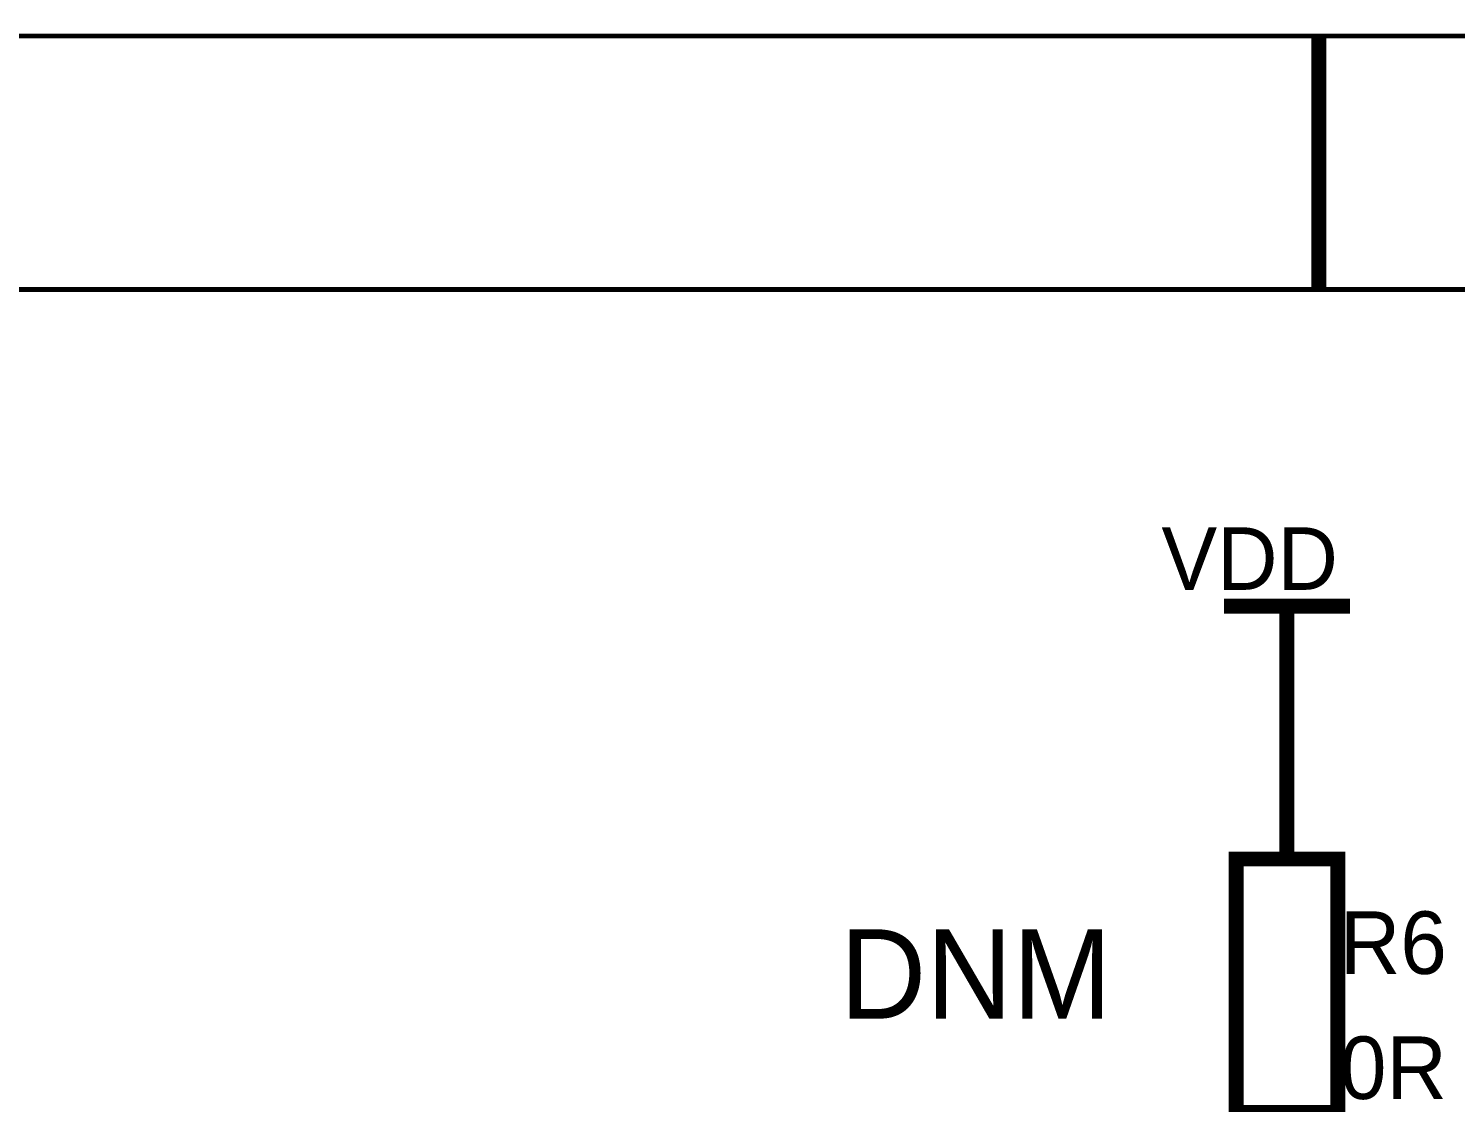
# Model space of a CAD drawing. Header units: inches. Extents: x 0 to 17, y 0 to 11.7.
# Drawn here: x 1.856 to 2.984, y 6.758 to 7.606 of the extents above; entities that cross this region are included whole.
import ezdxf

# ---------------------------------------------------------------- set-up
doc = ezdxf.new("R2010")
doc.units = ezdxf.units.IN
doc.header["$MEASUREMENT"] = 0
doc.layers.add('Sheet', color=255, linetype='Continuous')

msp = doc.modelspace()

# ---------------------------------------------------------------- linework, layer by layer
at = {"layer": 'Sheet'}
for points in [[(0.0013, 7.6, 0.0039, 0.0039, 0), (0.0013, 0, 0.0039, 0.0039, 0), (11.4991, 0, 0.0039, 0.0039, 0), (11.4991, 7.6, 0.0039, 0.0039, 0), (0.0013, 7.6, 0.0039, 0.0039, 0), (0.0013, 7.6, 0.0039, 0.0039, 0)], [(0.2015, 7.3998, 0.0039, 0.0039, 0), (0.2015, 0.1998, 0.0039, 0.0039, 0), (11.2989, 0.1998, 0.0039, 0.0039, 0), (11.2989, 7.3998, 0.0039, 0.0039, 0), (0.2015, 7.3998, 0.0039, 0.0039, 0), (0.2015, 7.3998, 0.0039, 0.0039, 0)], [(2.8106, 6.9499, 0.0118, 0.0118, 0), (2.8909, 6.9499, 0.0118, 0.0118, 0), (2.8909, 6.7497, 0.0118, 0.0118, 0), (2.8106, 6.7497, 0.0118, 0.0118, 0), (2.8106, 6.9499, 0.0118, 0.0118, 0)]]:
    msp.add_lwpolyline(points, format="xyseb", close=True, dxfattribs=at)
for points in [[(2.8759, 7.6, 0.0118, 0.0118, 0), (2.8759, 7.3998, 0.0118, 0.0118, 0)], [(2.8009, 7.1497, 0.0118, 0.0118, 0), (2.9006, 7.1497, 0.0118, 0.0118, 0)], [(2.8507, 7.0496, 0.0118, 0.0118, 0), (2.8507, 7.1497, 0.0118, 0.0118, 0)], [(2.8507, 6.9499, 0.0118, 0.0118, 0), (2.8507, 7.0496, 0.0118, 0.0118, 0)]]:
    msp.add_lwpolyline(points, format="xyseb", dxfattribs=at)

# ---------------------------------------------------------------- texts
for s, height, p in [('VDD', 0.0494, (2.7515, 7.1625)), ('R6', 0.0494, (2.8926, 6.8591)), ('DNM', 0.07057, (2.4975, 6.8238)), ('0R', 0.0494, (2.8926, 6.7603))]:
    msp.add_text(s, height=height, dxfattribs=at).set_placement(p)

doc.saveas('drawing.dxf')
